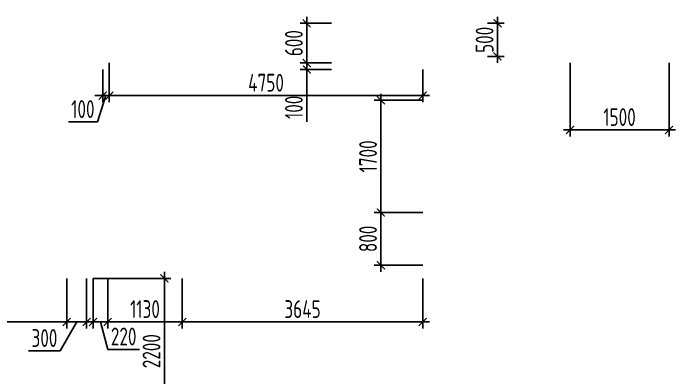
# Model space of a CAD drawing. Header units: millimetres. Extents: x -350007 to 536090, y -888 to 198380.
# Drawn here: x -170471 to -160289, y 69494 to 75016 of the extents above; entities that cross this region are included whole.
import ezdxf

# ---------------------------------------------------------------- set-up
doc = ezdxf.new("R2010")
doc.units = ezdxf.units.MM
doc.layers.add('АР_Размеры нов.', color=15, linetype='Continuous', lineweight=0)
doc.styles.add('ISOCPEUR', font='isocpeur.ttf', dxfattribs={"width": 0.7})
doc.dimstyles.new('R_100', dxfattribs={"dimtxt": 270, "dimasz": 120, "dimexe": 100, "dimexo": 0, "dimgap": 60, "dimtad": 1, "dimdec": 0, "dimrnd": 5, "dimzin": 0, "dimdsep": 46, "dimtxsty": 'ISOCPEUR', "dimblk": 'ARCHTICK', "dimcen": 0, "dimdle": 100, "dimclrd": 256, "dimclre": 256, "dimclrt": 256, "dimadec": 0, "dimazin": 0, "dimtfac": 2, "dimtdec": 0, "dimtofl": 0, "dimtmove": 1, "dimatfit": 3, "dimfxl": 1, "dimtvp": 3, "dimtolj": 1, "dimtzin": 0, "dimarcsym": 0})

# ---------------------------------------------------------------- blocks, each defined once
blk = doc.blocks.new('_ArchTick')
at = {"color": 0, "linetype": 'ByBlock', "const_width": 0.15}
blk.add_lwpolyline([(-0.5, -0.5), (0.5, 0.5)], dxfattribs=at)
blk = doc.blocks.new('*D2777')
at = {"layer": 'АР_Размеры нов.', "lineweight": -2, "ltscale": 100, "transparency": 16777216}
for p, q in [((-164904, 73798), (-164904, 71898)), ((-164269, 73698), (-165004, 73698)), ((-164269, 71998), (-165004, 71998))]:
    blk.add_line(p, q, dxfattribs=at)
at = {"layer": 'АР_Размеры нов.', "lineweight": -2, "ltscale": 100, "transparency": 16777216, "xscale": 120, "yscale": 120, "zscale": 120}
for p, rotation in [((-164904, 73698), 90), ((-164904, 71998), 270)]:
    blk.add_blockref('_ArchTick', p, dxfattribs=dict(at, rotation=rotation))
at = {"layer": 'АР_Размеры нов.', "ltscale": 100, "transparency": 16777216, "insert": (-165099, 72848), "char_height": 270, "attachment_point": 5, "rotation": 90, "style": 'ISOCPEUR'}
blk.add_mtext('\\A1;1700', dxfattribs=at)
blk = doc.blocks.new('*D2790')
at = {"layer": 'АР_Размеры нов.', "lineweight": -2, "ltscale": 100, "transparency": 16777216}
for p, q in [((-169043, 70996), (-169043, 70237)), ((-167913, 70996), (-167913, 70237)), ((-169143, 70337), (-167813, 70337))]:
    blk.add_line(p, q, dxfattribs=at)
at = {"layer": 'АР_Размеры нов.', "lineweight": -2, "ltscale": 100, "transparency": 16777216, "xscale": 120, "yscale": 120, "zscale": 120, "rotation": 180}
blk.add_blockref('_ArchTick', (-169043, 70337), dxfattribs=at)
at = {"layer": 'АР_Размеры нов.', "lineweight": -2, "ltscale": 100, "transparency": 16777216, "xscale": 120, "yscale": 120, "zscale": 120}
blk.add_blockref('_ArchTick', (-167913, 70337), dxfattribs=at)
at = {"layer": 'АР_Размеры нов.', "ltscale": 100, "transparency": 16777216, "insert": (-168478, 70532), "char_height": 270, "attachment_point": 5, "style": 'ISOCPEUR'}
blk.add_mtext('\\A1;1130', dxfattribs=at)
blk = doc.blocks.new('*D2837')
at = {"layer": 'АР_Размеры нов.', "lineweight": -2, "ltscale": 100, "transparency": 16777216}
for p, q in [((-164904, 72098), (-164904, 71096)), ((-164269, 71998), (-165004, 71998)), ((-164269, 71196), (-165004, 71196))]:
    blk.add_line(p, q, dxfattribs=at)
at = {"layer": 'АР_Размеры нов.', "lineweight": -2, "ltscale": 100, "transparency": 16777216, "xscale": 120, "yscale": 120, "zscale": 120}
for p, rotation in [((-164904, 71998), 90), ((-164904, 71196), 270)]:
    blk.add_blockref('_ArchTick', p, dxfattribs=dict(at, rotation=rotation))
at = {"layer": 'АР_Размеры нов.', "ltscale": 100, "transparency": 16777216, "insert": (-165099, 71597), "char_height": 270, "attachment_point": 5, "rotation": 90, "style": 'ISOCPEUR'}
blk.add_mtext('\\A1;800', dxfattribs=at)
blk = doc.blocks.new('*D1734')
at = {"layer": 'АР_Размеры нов.', "lineweight": -2, "ltscale": 500, "transparency": 16777216}
for p, q in [((-167913, 70996), (-167913, 70237)), ((-164269, 70996), (-164269, 70237)), ((-164169, 70337), (-168013, 70337))]:
    blk.add_line(p, q, dxfattribs=at)
at = {"layer": 'АР_Размеры нов.', "lineweight": -2, "ltscale": 500, "transparency": 16777216, "xscale": 120, "yscale": 120, "zscale": 120, "rotation": 180}
blk.add_blockref('_ArchTick', (-167913, 70337), dxfattribs=at)
at = {"layer": 'АР_Размеры нов.', "lineweight": -2, "ltscale": 500, "transparency": 16777216, "xscale": 120, "yscale": 120, "zscale": 120}
blk.add_blockref('_ArchTick', (-164269, 70337), dxfattribs=at)
at = {"layer": 'АР_Размеры нов.', "lineweight": 13, "ltscale": 500, "transparency": 16777216, "insert": (-166091, 70532), "char_height": 270, "attachment_point": 5, "style": 'ISOCPEUR'}
blk.add_mtext('\\A1;3645', dxfattribs=at)
blk = doc.blocks.new('*D1735')
at = {"layer": 'АР_Размеры нов.', "lineweight": -2, "ltscale": 500, "transparency": 16777216}
for p, q in [((-169263, 70996), (-169263, 70237)), ((-169043, 70996), (-169043, 70237)), ((-168943, 70337), (-169363, 70337)), ((-169153, 70337), (-169040, 69921)), ((-169040, 69921), (-168561, 69921))]:
    blk.add_line(p, q, dxfattribs=at)
at = {"layer": 'АР_Размеры нов.', "lineweight": -2, "ltscale": 500, "transparency": 16777216, "xscale": 120, "yscale": 120, "zscale": 120, "rotation": 180}
blk.add_blockref('_ArchTick', (-169263, 70337), dxfattribs=at)
at = {"layer": 'АР_Размеры нов.', "lineweight": -2, "ltscale": 500, "transparency": 16777216, "xscale": 120, "yscale": 120, "zscale": 120}
blk.add_blockref('_ArchTick', (-169043, 70337), dxfattribs=at)
at = {"layer": 'АР_Размеры нов.', "lineweight": 13, "ltscale": 500, "transparency": 16777216, "insert": (-168801, 70116), "char_height": 270, "attachment_point": 5, "style": 'ISOCPEUR'}
blk.add_mtext('\\A1;220', dxfattribs=at)
blk = doc.blocks.new('*D1736')
at = {"layer": 'АР_Размеры нов.', "lineweight": -2, "ltscale": 500, "transparency": 16777216}
for p, q in [((-169664, 70996), (-169664, 70237)), ((-169363, 70996), (-169363, 70237)), ((-169263, 70337), (-169764, 70337)), ((-169513, 70337), (-169762, 69898)), ((-169762, 69898), (-170241, 69898))]:
    blk.add_line(p, q, dxfattribs=at)
at = {"layer": 'АР_Размеры нов.', "lineweight": -2, "ltscale": 500, "transparency": 16777216, "xscale": 120, "yscale": 120, "zscale": 120, "rotation": 180}
blk.add_blockref('_ArchTick', (-169664, 70337), dxfattribs=at)
at = {"layer": 'АР_Размеры нов.', "lineweight": -2, "ltscale": 500, "transparency": 16777216, "xscale": 120, "yscale": 120, "zscale": 120}
blk.add_blockref('_ArchTick', (-169363, 70337), dxfattribs=at)
at = {"layer": 'АР_Размеры нов.', "lineweight": 13, "ltscale": 500, "transparency": 16777216, "insert": (-170001, 70093), "char_height": 270, "attachment_point": 5, "style": 'ISOCPEUR'}
blk.add_mtext('\\A1;300', dxfattribs=at)
blk = doc.blocks.new('*D1737')
at = {"layer": 'АР_Размеры нов.', "lineweight": -2, "ltscale": 500, "transparency": 16777216}
for p, q in [((-172065, 70996), (-172065, 70237)), ((-169664, 70996), (-169664, 70237)), ((-169564, 70337), (-172165, 70337))]:
    blk.add_line(p, q, dxfattribs=at)
at = {"layer": 'АР_Размеры нов.', "lineweight": -2, "ltscale": 500, "transparency": 16777216, "xscale": 120, "yscale": 120, "zscale": 120, "rotation": 180}
blk.add_blockref('_ArchTick', (-172065, 70337), dxfattribs=at)
at = {"layer": 'АР_Размеры нов.', "lineweight": -2, "ltscale": 500, "transparency": 16777216, "xscale": 120, "yscale": 120, "zscale": 120}
blk.add_blockref('_ArchTick', (-169664, 70337), dxfattribs=at)
at = {"layer": 'АР_Размеры нов.', "lineweight": 13, "ltscale": 500, "transparency": 16777216, "insert": (-170865, 70532), "char_height": 270, "attachment_point": 5, "style": 'ISOCPEUR'}
blk.add_mtext('\\A1;2400', dxfattribs=at)
blk = doc.blocks.new('*D1742')
at = {"layer": 'АР_Размеры нов.', "lineweight": -2, "ltscale": 500, "transparency": 16777216}
for p, q in [((-168184, 68693), (-168184, 71096)), ((-169263, 70996), (-168084, 70996)), ((-169363, 68793), (-168084, 68793))]:
    blk.add_line(p, q, dxfattribs=at)
at = {"layer": 'АР_Размеры нов.', "lineweight": -2, "ltscale": 500, "transparency": 16777216, "xscale": 120, "yscale": 120, "zscale": 120}
for p, rotation in [((-168184, 70996), 90), ((-168184, 68793), 270)]:
    blk.add_blockref('_ArchTick', p, dxfattribs=dict(at, rotation=rotation))
at = {"layer": 'АР_Размеры нов.', "lineweight": 13, "ltscale": 500, "transparency": 16777216, "insert": (-168379, 69894), "char_height": 270, "attachment_point": 5, "rotation": 90, "style": 'ISOCPEUR'}
blk.add_mtext('\\A1;2200', dxfattribs=at)
blk = doc.blocks.new('*D1890')
at = {"layer": 'АР_Размеры нов.', "lineweight": -2, "ltscale": 500, "transparency": 16777216}
for p, q in [((-169019, 74264), (-169019, 73670)), ((-164269, 74164), (-164269, 73670)), ((-164169, 73770), (-169119, 73770))]:
    blk.add_line(p, q, dxfattribs=at)
at = {"layer": 'АР_Размеры нов.', "lineweight": -2, "ltscale": 500, "transparency": 16777216, "xscale": 120, "yscale": 120, "zscale": 120, "rotation": 180}
blk.add_blockref('_ArchTick', (-169019, 73770), dxfattribs=at)
at = {"layer": 'АР_Размеры нов.', "lineweight": -2, "ltscale": 500, "transparency": 16777216, "xscale": 120, "yscale": 120, "zscale": 120}
blk.add_blockref('_ArchTick', (-164269, 73770), dxfattribs=at)
at = {"layer": 'АР_Размеры нов.', "lineweight": 13, "ltscale": 500, "transparency": 16777216, "insert": (-166644, 73965), "char_height": 270, "attachment_point": 5, "style": 'ISOCPEUR'}
blk.add_mtext('\\A1;4750', dxfattribs=at)
blk = doc.blocks.new('*D1891')
at = {"layer": 'АР_Размеры нов.', "lineweight": -2, "ltscale": 500, "transparency": 16777216}
for p, q in [((-166027, 74966), (-166027, 74164)), ((-165650, 74866), (-166127, 74866)), ((-165650, 74264), (-166127, 74264))]:
    blk.add_line(p, q, dxfattribs=at)
at = {"layer": 'АР_Размеры нов.', "lineweight": -2, "ltscale": 500, "transparency": 16777216, "xscale": 120, "yscale": 120, "zscale": 120}
for p, rotation in [((-166027, 74866), 90), ((-166027, 74264), 270)]:
    blk.add_blockref('_ArchTick', p, dxfattribs=dict(at, rotation=rotation))
at = {"layer": 'АР_Размеры нов.', "lineweight": 13, "ltscale": 500, "transparency": 16777216, "insert": (-166222, 74565), "char_height": 270, "attachment_point": 5, "rotation": 90, "style": 'ISOCPEUR'}
blk.add_mtext('\\A1;600', dxfattribs=at)
blk = doc.blocks.new('*D1892')
at = {"layer": 'АР_Размеры нов.', "lineweight": -2, "ltscale": 500, "transparency": 16777216}
for p, q in [((-163138, 74966), (-163138, 74264)), ((-163290, 74866), (-163038, 74866)), ((-163290, 74364), (-163038, 74364))]:
    blk.add_line(p, q, dxfattribs=at)
at = {"layer": 'АР_Размеры нов.', "lineweight": -2, "ltscale": 500, "transparency": 16777216, "xscale": 120, "yscale": 120, "zscale": 120}
for p, rotation in [((-163138, 74866), 90), ((-163138, 74364), 270)]:
    blk.add_blockref('_ArchTick', p, dxfattribs=dict(at, rotation=rotation))
at = {"layer": 'АР_Размеры нов.', "lineweight": 13, "ltscale": 500, "transparency": 16777216, "insert": (-163333, 74615), "char_height": 270, "attachment_point": 5, "rotation": 90, "style": 'ISOCPEUR'}
blk.add_mtext('\\A1;500', dxfattribs=at)
blk = doc.blocks.new('*D2195')
at = {"layer": 'АР_Размеры нов.', "lineweight": -2, "ltscale": 500, "transparency": 16777216}
for p, q in [((-162039, 74264), (-162039, 73149)), ((-160539, 74264), (-160539, 73149)), ((-160439, 73249), (-162139, 73249))]:
    blk.add_line(p, q, dxfattribs=at)
at = {"layer": 'АР_Размеры нов.', "lineweight": -2, "ltscale": 500, "transparency": 16777216, "xscale": 120, "yscale": 120, "zscale": 120, "rotation": 180}
blk.add_blockref('_ArchTick', (-162039, 73249), dxfattribs=at)
at = {"layer": 'АР_Размеры нов.', "lineweight": -2, "ltscale": 500, "transparency": 16777216, "xscale": 120, "yscale": 120, "zscale": 120}
blk.add_blockref('_ArchTick', (-160539, 73249), dxfattribs=at)
at = {"layer": 'АР_Размеры нов.', "lineweight": 13, "ltscale": 500, "transparency": 16777216, "insert": (-161289, 73444), "char_height": 270, "attachment_point": 5, "style": 'ISOCPEUR'}
blk.add_mtext('\\A1;1500', dxfattribs=at)
blk = doc.blocks.new('*D2221')
at = {"layer": 'АР_Размеры нов.', "lineweight": -2, "ltscale": 500, "transparency": 16777216}
for p, q in [((-166027, 74264), (-166027, 74384)), ((-165650, 74264), (-166127, 74264)), ((-166027, 74264), (-166027, 74164)), ((-165650, 74164), (-166127, 74164)), ((-166027, 74164), (-166027, 74044)), ((-166027, 73371), (-166027, 74164))]:
    blk.add_line(p, q, dxfattribs=at)
at = {"layer": 'АР_Размеры нов.', "lineweight": -2, "ltscale": 500, "transparency": 16777216, "xscale": 120, "yscale": 120, "zscale": 120}
for p, rotation in [((-166027, 74264), 270), ((-166027, 74164), 90)]:
    blk.add_blockref('_ArchTick', p, dxfattribs=dict(at, rotation=rotation))
at = {"layer": 'АР_Размеры нов.', "lineweight": 13, "ltscale": 500, "transparency": 16777216, "insert": (-166222, 73592), "char_height": 270, "attachment_point": 5, "rotation": 90, "style": 'ISOCPEUR'}
blk.add_mtext('\\A1;100', dxfattribs=at)
blk = doc.blocks.new('*D2110')
at = {"layer": 'АР_Размеры нов.', "lineweight": -2, "ltscale": 500, "transparency": 16777216}
for p, q in [((-169019, 74264), (-169019, 73670)), ((-169119, 74164), (-169119, 73670)), ((-169119, 73770), (-169239, 73770)), ((-169069, 73770), (-169198, 73370)), ((-169019, 73770), (-169119, 73770)), ((-169019, 73770), (-168899, 73770)), ((-169198, 73370), (-169639, 73370))]:
    blk.add_line(p, q, dxfattribs=at)
at = {"layer": 'АР_Размеры нов.', "lineweight": -2, "ltscale": 500, "transparency": 16777216, "xscale": 120, "yscale": 120, "zscale": 120}
blk.add_blockref('_ArchTick', (-169119, 73770), dxfattribs=at)
at = {"layer": 'АР_Размеры нов.', "lineweight": -2, "ltscale": 500, "transparency": 16777216, "xscale": 120, "yscale": 120, "zscale": 120, "rotation": 180}
blk.add_blockref('_ArchTick', (-169019, 73770), dxfattribs=at)
at = {"layer": 'АР_Размеры нов.', "lineweight": 13, "ltscale": 500, "transparency": 16777216, "insert": (-169419, 73565), "char_height": 270, "attachment_point": 5, "style": 'ISOCPEUR'}
blk.add_mtext('\\A1;100', dxfattribs=at)
blk = doc.blocks.new('*D7185')
at = {"layer": 'АР_Размеры нов.', "lineweight": -2, "transparency": 16777216}
for p, q in [((-152915, 120873), (-152915, 121315)), ((-153510, 120695), (-152915, 120873)), ((-153510, 120521), (-153510, 120869)), ((-154304, 120769), (-153410, 120769)), ((-154464, 120621), (-153410, 120621)), ((-280686, 59785), (-280686, 60786)), ((-281179, 60686), (-280586, 60686)), ((-281179, 59885), (-280586, 59885))]:
    blk.add_line(p, q, dxfattribs=at)
at = {"layer": 'АР_Размеры нов.', "lineweight": -2, "transparency": 16777216, "xscale": 120, "yscale": 120, "zscale": 120}
for p, rotation in [((-153510, 120769), 90), ((-153510, 120621), 270), ((-280686, 60686), 90), ((-280686, 59885), 270)]:
    blk.add_blockref('_ArchTick', p, dxfattribs=dict(at, rotation=rotation))
at = {"layer": 'АР_Размеры нов.', "transparency": 16777216, "char_height": 270, "attachment_point": 5, "rotation": 90, "style": 'ISOCPEUR'}
for s, insert in [('\\A1;150', (-153110, 121094)), ('\\A1;800', (-280881, 60286))]:
    blk.add_mtext(s, dxfattribs=dict(at, insert=insert))

msp = doc.modelspace()

# ---------------------------------------------------------------- dimensions: what is measured, and where the dimension line sits
at = {"layer": 'АР_Размеры нов.'}
for base, p1, p2, middle in [((-153510.4, 120769.1), (-154463.9, 120620.7), (-154303.9, 120769.1), (-153110.4, 120933.4)), ((-280686, 60686.4), (-281179, 59884.7), (-281179, 60686.4), (-280881, 60285.5))]:
    dim = msp.add_linear_dim(base=base, p1=p1, p2=p2, angle=90, dimstyle='R_100', override={"dimpost": '\\X'}, dxfattribs=at)
    dim.commit()
    dim.dimension.update_dxf_attribs({"geometry": '*D7185', "text_midpoint": middle})
at = {"layer": 'АР_Размеры нов.', "lineweight": 13, "ltscale": 500}
for base, p1, p2, picture, middle in [((-166027.4, 74264.5), (-165649.7, 74865.7), (-165649.7, 74264.5), '*D1891', (-166222.4, 74565.1)), ((-163137.8, 74364.5), (-163289.9, 74865.7), (-163289.9, 74364.5), '*D1892', (-163332.8, 74615.1)), ((-168183.8, 70995.7), (-169362.7, 68793.3), (-169262.7, 70995.7), '*D1742', (-168378.8, 69894.5))]:
    dim = msp.add_linear_dim(base=base, p1=p1, p2=p2, angle=90, dimstyle='R_100', override={"dimpost": '\\X'}, dxfattribs=at)
    dim.commit()
    dim.dimension.update_dxf_attribs({"geometry": picture, "text_midpoint": middle})
dim = msp.add_linear_dim(base=(-166027.4, 74164.5), p1=(-165649.7, 74264.5), p2=(-165649.7, 74164.5), angle=90, dimstyle='R_100', override={"dimpost": '\\X'}, dxfattribs=at)
dim.commit()
dim.dimension.update_dxf_attribs({"geometry": '*D2221', "text_midpoint": (-165924.5, 73591.6), "dimtype": 160})
for base, p1, p2, override, picture, middle in [((-169118.9, 73770.2), (-169018.9, 74264.5), (-169118.9, 74164.5), {"dimpost": '\\X'}, '*D2110', (-169257.9, 73370.2)), ((-169663.8, 70337.2), (-169362.7, 70995.7), (-169663.8, 70995.7), {"dimpost": '\\X', "dimfxl": 300, "dimarcsym": 1}, '*D1736', (-169821.6, 69898.4)), ((-169262.7, 70337.2), (-169042.8, 70995.7), (-169262.7, 70995.7), {"dimpost": '\\X', "dimfxl": 300, "dimarcsym": 1}, '*D1735', (-168980.3, 69921.1))]:
    dim = msp.add_linear_dim(base=base, p1=p1, p2=p2, dimstyle='R_100', override=override, dxfattribs=at)
    dim.commit()
    dim.dimension.update_dxf_attribs({"geometry": picture, "text_midpoint": middle, "dimtype": 160})
for base, p1, p2, override, picture, middle in [((-169018.9, 73770.2), (-164268.9, 74164.5), (-169018.9, 74264.5), {"dimpost": '\\X'}, '*D1890', (-166643.9, 73965.2)), ((-162038.9, 73248.7), (-160538.9, 74264.5), (-162038.9, 74264.5), {"dimpost": '\\X'}, '*D2195', (-161288.9, 73443.7)), ((-172065.5, 70337.2), (-169663.8, 70995.7), (-172065.5, 70995.7), {"dimpost": '\\X', "dimfxl": 300, "dimarcsym": 1}, '*D1737', (-170864.7, 70532.2)), ((-167912.8, 70337.2), (-164268.9, 70995.7), (-167912.8, 70995.7), {"dimpost": '\\X'}, '*D1734', (-166090.8, 70532.2))]:
    dim = msp.add_linear_dim(base=base, p1=p1, p2=p2, dimstyle='R_100', override=override, dxfattribs=at)
    dim.commit()
    dim.dimension.update_dxf_attribs({"geometry": picture, "text_midpoint": middle})
at = {"layer": 'АР_Размеры нов.', "ltscale": 100}
for base, p1, p2, picture, middle in [((-164903.6, 71998.2), (-164268.9, 73698.2), (-164268.9, 71998.2), '*D2777', (-165098.6, 72848.2)), ((-164903.6396, 71195.682), (-164268.8535, 71998.1647), (-164268.8502, 71195.682), '*D2837', (-165098.6396, 71596.9234))]:
    dim = msp.add_linear_dim(base=base, p1=p1, p2=p2, angle=90, dimstyle='R_100', override={"dimpost": '\\X', "dimfxl": 2.5, "dimarcsym": 1}, dxfattribs=at)
    dim.commit()
    dim.dimension.update_dxf_attribs({"geometry": picture, "text_midpoint": middle})
dim = msp.add_linear_dim(base=(-167912.8, 70337.2), p1=(-169042.8, 70995.7), p2=(-167912.8, 70995.7), dimstyle='R_100', override={"dimpost": '\\X', "dimfxl": 300, "dimarcsym": 1}, dxfattribs=at)
dim.commit()
dim.dimension.update_dxf_attribs({"geometry": '*D2790', "text_midpoint": (-168477.8, 70532.2)})

doc.saveas('drawing.dxf')
